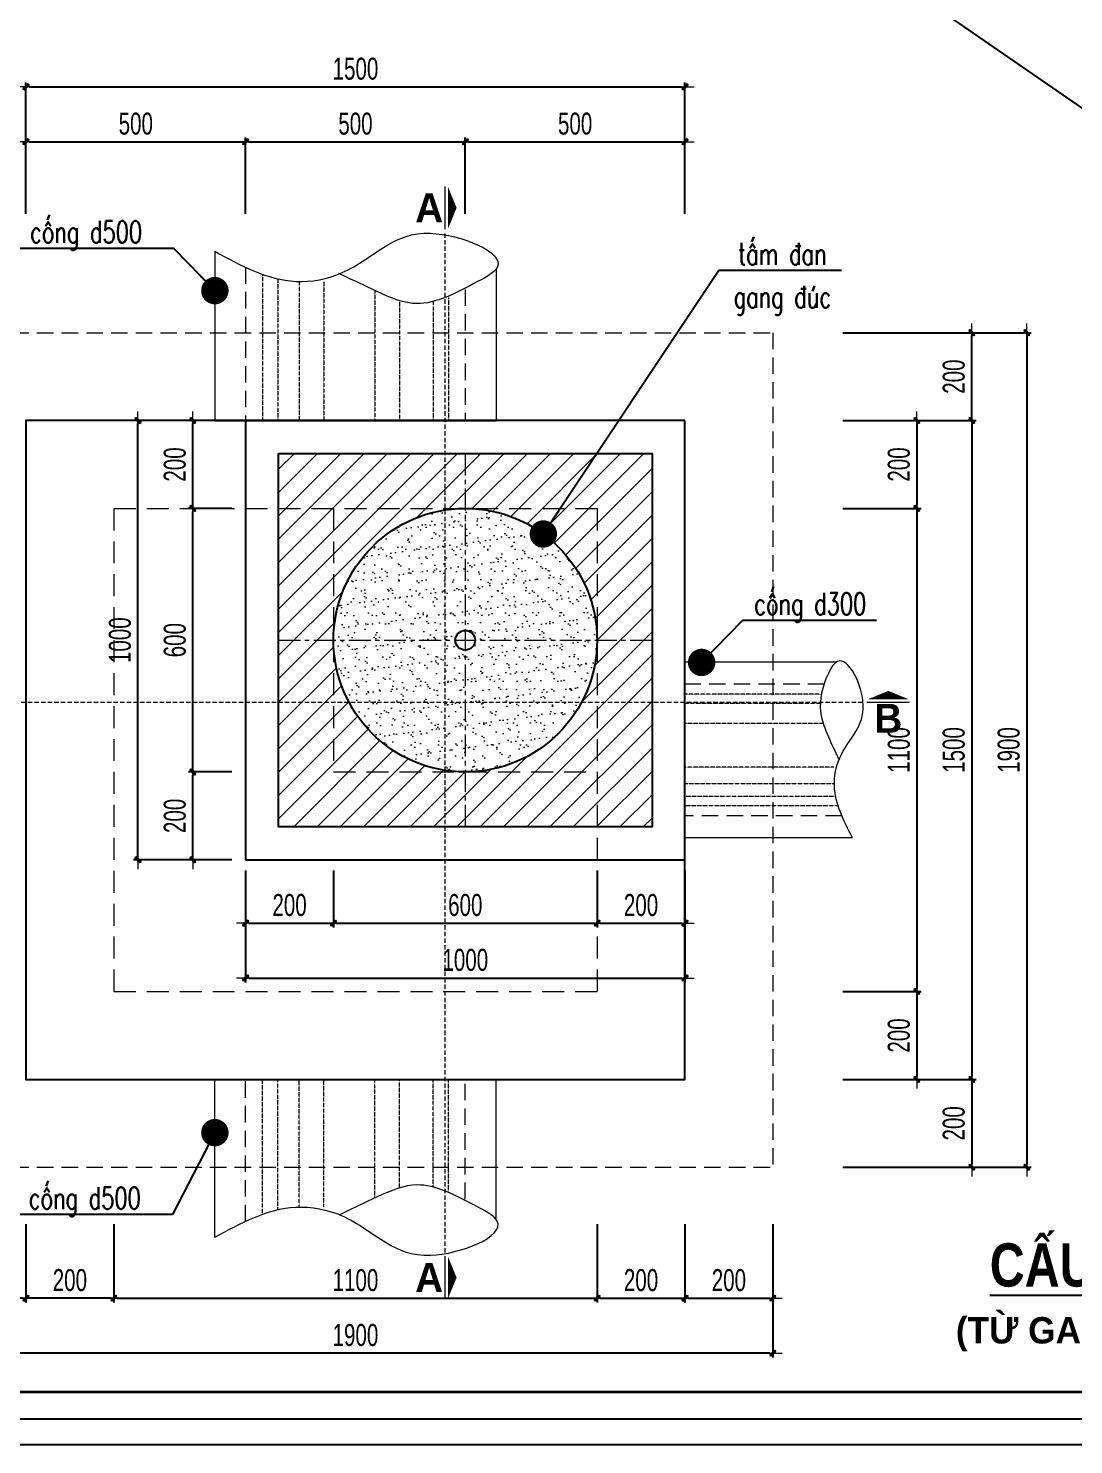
# Model space of a CAD drawing. Header units: inches. Extents: x 144032 to 217447, y 5454 to 57833.
# Drawn here: x 169986 to 172366, y 46803 to 50027 of the extents above; entities that cross this region are included whole.
import ezdxf
from ezdxf.enums import TextEntityAlignment as Align

# ---------------------------------------------------------------- set-up
doc = ezdxf.new("R2010")
doc.units = ezdxf.units.IN
doc.header["$MEASUREMENT"] = 0
for name, pattern in [('ACAD_ISO03W100', [30, 12, -18]), ('CENTERX2', [4, 2.5, -0.5, 0.5, -0.5]), ('HIDDEN', [0.375, 0.25, -0.125])]:
    doc.linetypes.add(name, pattern=pattern)
for name, color, linetype, lineweight in [('2 - Text2', 2, 'Continuous', 20), ('39 - Net manh', 39, 'Continuous', 18), ('LC Dim', 8, 'Continuous', 18), ('LC Hatch', 252, 'Continuous', 9), ('LC Khac', 4, 'Continuous', 9), ('LC MANH DUT', 35, 'HIDDEN', 5), ('LC Net manh', 9, 'Continuous', 5), ('LC Net thay', 7, 'Continuous', 25), ('LC Text1', 3, 'Continuous', 20), ('LC Text2', 7, 'Continuous', 25), ('TextThep', 7, 'Continuous', 0), ('THEP', 1, 'Continuous', 35), ('truc', 1, 'CENTERX2', 15)]:
    doc.layers.add(name, color=color, linetype=linetype, lineweight=lineweight)
doc.layers.add('ENTTNTHIETKE1', color=2, linetype='Continuous')
doc.layers.add('KHUNGTEN', color=5, linetype='Continuous')
doc.layers.add('KCS_Plotter', color=11, linetype='Continuous', plot=False)
doc.styles.add('EG 1', font='')
doc.styles.add('HOATBIF', font='hoatbif.shx', dxfattribs={"width": 0.7})
doc.styles.add('LC 1', font='')
doc.styles.add('LC 3', font='vnsimli.shx', dxfattribs={"width": 0.75})
doc.styles.add('LC3', font='', dxfattribs={"width": 0.8})
doc.styles.get('EG 1').set_extended_font_data('.VnAvantH', bold=True)
doc.styles.get('LC 1').set_extended_font_data('.VnAvantH', bold=True)
doc.styles.get('LC3').set_extended_font_data('.VnArialH', bold=True)
doc.dimstyles.new('1-100(1-25)', dxfattribs={"dimscale": 25, "dimtxt": 2.5, "dimasz": 0.35, "dimexe": 0.5, "dimexo": 0, "dimgap": 0.8, "dimtad": 1, "dimdec": 0, "dimzin": 0, "dimdsep": 46, "dimtxsty": 'HOATBIF', "dimblk1": 'DOT', "dimblk2": 'DOT', "dimsah": 1, "dimcen": -1, "dimdle": 1, "dimclrd": 256, "dimclre": 256, "dimclrt": 4, "dimadec": 3, "dimazin": 2, "dimtfac": 0.3333333333333333, "dimtdec": 0, "dimtix": 1, "dimtmove": 2, "dimatfit": 3, "dimldrblk": 'DOT', "dimfxl": 1, "dimtvp": 0.8333333333333331, "dimtolj": 1, "dimtzin": 0, "dimarcsym": 0})

# ---------------------------------------------------------------- blocks, each defined once
blk = doc.blocks.new('DOT')
at = {"layer": 'LC Dim', "color": 4}
blk.add_line((-1, -1), (1, 1), dxfattribs=at)
at = {"layer": 'LC Dim'}
blk.add_line((-3, 0), (3, 0), dxfattribs=at)
at = {"layer": 'LC Dim', "color": 4}
blk.add_lwpolyline([(0.5, 1), (-1, -0.5), (-0.5, -1), (1, 0.5)], close=True, dxfattribs=at)
blk = doc.blocks.new('*D277')
at = {"layer": 'Defpoints', "color": 0, "transparency": 16777216}
for p in [(170180.9999800403, 47305), (171280.9999800403, 47305), (171280.9999800403, 47136)]:
    blk.add_point(p, dxfattribs=at)
at = {"layer": 'LC Dim', "lineweight": -2, "transparency": 16777216}
for p, q in [((170180.9999800403, 47305), (170180.9999800403, 47126)), ((171280.9999800403, 47305), (171280.9999800403, 47126)), ((170187.9999800403, 47136), (171273.9999800403, 47136))]:
    blk.add_line(p, q, dxfattribs=at)
at = {"layer": 'LC Dim', "lineweight": -2, "transparency": 16777216, "xscale": 7, "yscale": 7, "zscale": 7, "rotation": 180}
blk.add_blockref('DOT', (170180.9999800403, 47136), dxfattribs=at)
at = {"layer": 'LC Dim', "lineweight": -2, "transparency": 16777216, "xscale": 7, "yscale": 7, "zscale": 7}
blk.add_blockref('DOT', (171280.9999800403, 47136), dxfattribs=at)
at = {"layer": 'LC Dim', "color": 4, "transparency": 16777216, "insert": (170730.9999800403, 47177), "char_height": 50, "attachment_point": 5, "style": 'HOATBIF'}
blk.add_mtext('\\A1;1100', dxfattribs=at)
blk = doc.blocks.new('_Dot')
at = {"color": 0, "linetype": 'ByBlock', "lineweight": -2}
blk.add_line((-0.5, 0), (-1, 0), dxfattribs=at)
at = {"color": 0, "linetype": 'ByBlock', "const_width": 0.5}
blk.add_lwpolyline([(-0.25, 0, 1), (0.25, 0, 1)], format="xyb", close=True, dxfattribs=at)
blk = doc.blocks.new('*D278')
at = {"layer": 'Defpoints', "color": 0, "transparency": 16777216}
for p in [(171280.9999800403, 47305), (171480.9999800404, 47305), (171480.9999800404, 47136)]:
    blk.add_point(p, dxfattribs=at)
at = {"layer": 'LC Dim', "lineweight": -2, "transparency": 16777216}
for p, q in [((171280.9999800403, 47305), (171280.9999800403, 47126)), ((171480.9999800404, 47305), (171480.9999800404, 47126)), ((171287.9999800403, 47136), (171473.9999800404, 47136))]:
    blk.add_line(p, q, dxfattribs=at)
at = {"layer": 'LC Dim', "lineweight": -2, "transparency": 16777216, "xscale": 7, "yscale": 7, "zscale": 7, "rotation": 180}
blk.add_blockref('DOT', (171280.9999800403, 47136), dxfattribs=at)
at = {"layer": 'LC Dim', "lineweight": -2, "transparency": 16777216, "xscale": 7, "yscale": 7, "zscale": 7}
blk.add_blockref('DOT', (171480.9999800404, 47136), dxfattribs=at)
at = {"layer": 'LC Dim', "color": 4, "transparency": 16777216, "insert": (171380.9999800403, 47177), "char_height": 50, "attachment_point": 5, "style": 'HOATBIF'}
blk.add_mtext('\\A1;200', dxfattribs=at)
blk = doc.blocks.new('*D279')
at = {"layer": 'Defpoints', "color": 0, "transparency": 16777216}
for p in [(169980.9999800403, 47305), (170180.9999800403, 47305), (169980.9999800403, 47136)]:
    blk.add_point(p, dxfattribs=at)
at = {"layer": 'LC Dim', "lineweight": -2, "transparency": 16777216}
for p, q in [((169980.9999800403, 47305), (169980.9999800403, 47126)), ((170180.9999800403, 47305), (170180.9999800403, 47126)), ((170173.9999800403, 47136), (169987.9999800403, 47136))]:
    blk.add_line(p, q, dxfattribs=at)
at = {"layer": 'LC Dim', "lineweight": -2, "transparency": 16777216, "xscale": 7, "yscale": 7, "zscale": 7, "rotation": 180}
blk.add_blockref('DOT', (169980.9999800403, 47136), dxfattribs=at)
at = {"layer": 'LC Dim', "lineweight": -2, "transparency": 16777216, "xscale": 7, "yscale": 7, "zscale": 7}
blk.add_blockref('DOT', (170180.9999800403, 47136), dxfattribs=at)
at = {"layer": 'LC Dim', "color": 4, "transparency": 16777216, "insert": (170080.9999800403, 47177), "char_height": 50, "attachment_point": 5, "style": 'HOATBIF'}
blk.add_mtext('\\A1;200', dxfattribs=at)
blk = doc.blocks.new('*D280')
at = {"layer": 'Defpoints', "color": 0, "transparency": 16777216}
for p in [(169780.9999800403, 47305), (171680.9999800403, 47305), (169780.9999800403, 47011)]:
    blk.add_point(p, dxfattribs=at)
at = {"layer": 'LC Dim', "lineweight": -2, "transparency": 16777216}
for p, q in [((169780.9999800403, 47305), (169780.9999800403, 47001)), ((171680.9999800403, 47305), (171680.9999800403, 47001)), ((171673.9999800403, 47011), (169787.9999800403, 47011))]:
    blk.add_line(p, q, dxfattribs=at)
at = {"layer": 'LC Dim', "lineweight": -2, "transparency": 16777216, "xscale": 7, "yscale": 7, "zscale": 7, "rotation": 180}
blk.add_blockref('DOT', (169780.9999800403, 47011), dxfattribs=at)
at = {"layer": 'LC Dim', "lineweight": -2, "transparency": 16777216, "xscale": 7, "yscale": 7, "zscale": 7}
blk.add_blockref('DOT', (171680.9999800403, 47011), dxfattribs=at)
at = {"layer": 'LC Dim', "color": 4, "transparency": 16777216, "insert": (170730.9999800403, 47052), "char_height": 50, "attachment_point": 5, "style": 'HOATBIF'}
blk.add_mtext('\\A1;1900', dxfattribs=at)
blk = doc.blocks.new('*D281')
at = {"layer": 'Defpoints', "color": 0, "transparency": 16777216}
for p in [(170480.9999800404, 49769), (169980.9999800403, 49604.5), (170480.9999800404, 49604.5)]:
    blk.add_point(p, dxfattribs=at)
at = {"layer": 'LC Dim', "lineweight": -2, "transparency": 16777216}
for p, q in [((169980.9999800403, 49604.5), (169980.9999800403, 49779)), ((169987.9999800403, 49769), (170473.9999800404, 49769)), ((170480.9999800404, 49604.5), (170480.9999800404, 49779))]:
    blk.add_line(p, q, dxfattribs=at)
at = {"layer": 'LC Dim', "lineweight": -2, "transparency": 16777216, "xscale": 7, "yscale": 7, "zscale": 7, "rotation": 180}
blk.add_blockref('DOT', (169980.9999800403, 49769), dxfattribs=at)
at = {"layer": 'LC Dim', "lineweight": -2, "transparency": 16777216, "xscale": 7, "yscale": 7, "zscale": 7}
blk.add_blockref('DOT', (170480.9999800404, 49769), dxfattribs=at)
at = {"layer": 'LC Dim', "color": 4, "transparency": 16777216, "insert": (170230.9999800403, 49810), "char_height": 50, "attachment_point": 5, "style": 'HOATBIF'}
blk.add_mtext('\\A1;500', dxfattribs=at)
blk = doc.blocks.new('*D282')
at = {"layer": 'Defpoints', "color": 0, "transparency": 16777216}
for p in [(170980.9999600806, 49769), (170480.9999800404, 49604.5), (170980.9999600806, 49604.5)]:
    blk.add_point(p, dxfattribs=at)
at = {"layer": 'LC Dim', "lineweight": -2, "transparency": 16777216}
for p, q in [((170480.9999800404, 49604.5), (170480.9999800404, 49779)), ((170487.9999800404, 49769), (170973.9999600806, 49769)), ((170980.9999600806, 49604.5), (170980.9999600806, 49779))]:
    blk.add_line(p, q, dxfattribs=at)
at = {"layer": 'LC Dim', "lineweight": -2, "transparency": 16777216, "xscale": 7, "yscale": 7, "zscale": 7, "rotation": 180}
blk.add_blockref('DOT', (170480.9999800404, 49769), dxfattribs=at)
at = {"layer": 'LC Dim', "lineweight": -2, "transparency": 16777216, "xscale": 7, "yscale": 7, "zscale": 7}
blk.add_blockref('DOT', (170980.9999600806, 49769), dxfattribs=at)
at = {"layer": 'LC Dim', "color": 4, "transparency": 16777216, "insert": (170730.9999700605, 49810), "char_height": 50, "attachment_point": 5, "style": 'HOATBIF'}
blk.add_mtext('\\A1;500', dxfattribs=at)
blk = doc.blocks.new('*D283')
at = {"layer": 'Defpoints', "color": 0, "transparency": 16777216}
for p in [(171480.9999800404, 49769), (170980.9999600806, 49604.5), (171480.9999800404, 49604.5)]:
    blk.add_point(p, dxfattribs=at)
at = {"layer": 'LC Dim', "lineweight": -2, "transparency": 16777216}
for p, q in [((170980.9999600806, 49604.5), (170980.9999600806, 49779)), ((170987.9999600806, 49769), (171473.9999800404, 49769)), ((171480.9999800404, 49604.5), (171480.9999800404, 49779))]:
    blk.add_line(p, q, dxfattribs=at)
at = {"layer": 'LC Dim', "lineweight": -2, "transparency": 16777216, "xscale": 7, "yscale": 7, "zscale": 7, "rotation": 180}
blk.add_blockref('DOT', (170980.9999600806, 49769), dxfattribs=at)
at = {"layer": 'LC Dim', "lineweight": -2, "transparency": 16777216, "xscale": 7, "yscale": 7, "zscale": 7}
blk.add_blockref('DOT', (171480.9999800404, 49769), dxfattribs=at)
at = {"layer": 'LC Dim', "color": 4, "transparency": 16777216, "insert": (171230.9999700605, 49810), "char_height": 50, "attachment_point": 5, "style": 'HOATBIF'}
blk.add_mtext('\\A1;500', dxfattribs=at)
blk = doc.blocks.new('*D284')
at = {"layer": 'Defpoints', "color": 0, "transparency": 16777216}
for p in [(171480.9999800404, 49894), (169980.9999800403, 49604.5), (171480.9999800404, 49604.5)]:
    blk.add_point(p, dxfattribs=at)
at = {"layer": 'LC Dim', "lineweight": -2, "transparency": 16777216}
for p, q in [((169980.9999800403, 49604.5), (169980.9999800403, 49904)), ((169987.9999800403, 49894), (171473.9999800404, 49894)), ((171480.9999800404, 49604.5), (171480.9999800404, 49904))]:
    blk.add_line(p, q, dxfattribs=at)
at = {"layer": 'LC Dim', "lineweight": -2, "transparency": 16777216, "xscale": 7, "yscale": 7, "zscale": 7, "rotation": 180}
blk.add_blockref('DOT', (169980.9999800403, 49894), dxfattribs=at)
at = {"layer": 'LC Dim', "lineweight": -2, "transparency": 16777216, "xscale": 7, "yscale": 7, "zscale": 7}
blk.add_blockref('DOT', (171480.9999800404, 49894), dxfattribs=at)
at = {"layer": 'LC Dim', "color": 4, "transparency": 16777216, "insert": (170730.9999800403, 49935), "char_height": 50, "attachment_point": 5, "style": 'HOATBIF'}
blk.add_mtext('\\A1;1500', dxfattribs=at)
blk = doc.blocks.new('*D291')
at = {"layer": 'Defpoints', "color": 0, "transparency": 16777216}
for p in [(170361.0000000003, 48334.21810836352), (170450.0000000001, 48334.21810836352), (170450.0000000001, 48134.21810836351)]:
    blk.add_point(p, dxfattribs=at)
at = {"layer": 'LC Dim', "lineweight": -2, "transparency": 16777216}
for p, q in [((170450.0000000001, 48334.21810836352), (170351.0000000003, 48334.21810836352)), ((170361.0000000003, 48141.21810836351), (170361.0000000003, 48327.21810836352)), ((170450.0000000001, 48134.21810836351), (170351.0000000003, 48134.21810836351))]:
    blk.add_line(p, q, dxfattribs=at)
at = {"layer": 'LC Dim', "lineweight": -2, "transparency": 16777216, "xscale": 7, "yscale": 7, "zscale": 7}
for p, rotation in [((170361.0000000003, 48334.21810836352), 90), ((170361.0000000003, 48134.21810836351), 270)]:
    blk.add_blockref('DOT', p, dxfattribs=dict(at, rotation=rotation))
at = {"layer": 'LC Dim', "color": 4, "transparency": 16777216, "insert": (170320.0000000003, 48234.21810836346), "char_height": 50, "attachment_point": 5, "rotation": 90, "style": 'HOATBIF'}
blk.add_mtext('\\A1;200', dxfattribs=at)
blk = doc.blocks.new('*D292')
at = {"layer": 'Defpoints', "color": 0, "transparency": 16777216}
for p in [(170361.0000000003, 48934.21810836351), (170450.0000000001, 48934.21810836351), (170450.0000000001, 48334.21810836352)]:
    blk.add_point(p, dxfattribs=at)
at = {"layer": 'LC Dim', "lineweight": -2, "transparency": 16777216}
for p, q in [((170450.0000000001, 48934.21810836351), (170351.0000000003, 48934.21810836351)), ((170361.0000000003, 48341.21810836352), (170361.0000000003, 48927.21810836351)), ((170450.0000000001, 48334.21810836352), (170351.0000000003, 48334.21810836352))]:
    blk.add_line(p, q, dxfattribs=at)
at = {"layer": 'LC Dim', "lineweight": -2, "transparency": 16777216, "xscale": 7, "yscale": 7, "zscale": 7}
for p, rotation in [((170361.0000000003, 48934.21810836351), 90), ((170361.0000000003, 48334.21810836352), 270)]:
    blk.add_blockref('DOT', p, dxfattribs=dict(at, rotation=rotation))
at = {"layer": 'LC Dim', "color": 4, "transparency": 16777216, "insert": (170320.0000000003, 48634.21810836346), "char_height": 50, "attachment_point": 5, "rotation": 90, "style": 'HOATBIF'}
blk.add_mtext('\\A1;600', dxfattribs=at)
blk = doc.blocks.new('*D293')
at = {"layer": 'Defpoints', "color": 0, "transparency": 16777216}
for p in [(170361.0000000004, 49134.21810836351), (170450.0000000001, 49134.21810836351), (170450.0000000001, 48934.21810836351)]:
    blk.add_point(p, dxfattribs=at)
at = {"layer": 'LC Dim', "lineweight": -2, "transparency": 16777216}
for p, q in [((170450.0000000001, 49134.21810836351), (170351.0000000004, 49134.21810836351)), ((170361.0000000004, 48941.21810836351), (170361.0000000004, 49127.21810836351)), ((170450.0000000001, 48934.21810836351), (170351.0000000004, 48934.21810836351))]:
    blk.add_line(p, q, dxfattribs=at)
at = {"layer": 'LC Dim', "lineweight": -2, "transparency": 16777216, "xscale": 7, "yscale": 7, "zscale": 7}
for p, rotation in [((170361.0000000004, 49134.21810836351), 90), ((170361.0000000004, 48934.21810836351), 270)]:
    blk.add_blockref('DOT', p, dxfattribs=dict(at, rotation=rotation))
at = {"layer": 'LC Dim', "color": 4, "transparency": 16777216, "insert": (170320.0000000004, 49034.21810836346), "char_height": 50, "attachment_point": 5, "rotation": 90, "style": 'HOATBIF'}
blk.add_mtext('\\A1;200', dxfattribs=at)
blk = doc.blocks.new('*D294')
at = {"layer": 'Defpoints', "color": 0, "transparency": 16777216}
for p in [(170236.0000000004, 49134.21810836351), (170450.0000000001, 49134.21810836351), (170450.0000000001, 48134.21810836351)]:
    blk.add_point(p, dxfattribs=at)
at = {"layer": 'LC Dim', "lineweight": -2, "transparency": 16777216}
for p, q in [((170450.0000000001, 49134.21810836351), (170226.0000000004, 49134.21810836351)), ((170236.0000000004, 48141.21810836351), (170236.0000000004, 49127.21810836351)), ((170450.0000000001, 48134.21810836351), (170226.0000000004, 48134.21810836351))]:
    blk.add_line(p, q, dxfattribs=at)
at = {"layer": 'LC Dim', "lineweight": -2, "transparency": 16777216, "xscale": 7, "yscale": 7, "zscale": 7}
for p, rotation in [((170236.0000000004, 49134.21810836351), 90), ((170236.0000000004, 48134.21810836351), 270)]:
    blk.add_blockref('DOT', p, dxfattribs=dict(at, rotation=rotation))
at = {"layer": 'LC Dim', "color": 4, "transparency": 16777216, "insert": (170195.0000000004, 48634.21810836346), "char_height": 50, "attachment_point": 5, "rotation": 90, "style": 'HOATBIF'}
blk.add_mtext('\\A1;1000', dxfattribs=at)
blk = doc.blocks.new('*D295')
at = {"layer": 'Defpoints', "color": 0, "transparency": 16777216}
for p in [(170480.9999800404, 48110), (170680.9999800404, 48110), (170680.9999800404, 47990)]:
    blk.add_point(p, dxfattribs=at)
at = {"layer": 'LC Dim', "lineweight": -2, "transparency": 16777216}
for p, q in [((170480.9999800404, 48110), (170480.9999800404, 47980)), ((170680.9999800404, 48110), (170680.9999800404, 47980)), ((170487.9999800404, 47990), (170673.9999800404, 47990))]:
    blk.add_line(p, q, dxfattribs=at)
at = {"layer": 'LC Dim', "lineweight": -2, "transparency": 16777216, "xscale": 7, "yscale": 7, "zscale": 7, "rotation": 180}
blk.add_blockref('DOT', (170480.9999800404, 47990), dxfattribs=at)
at = {"layer": 'LC Dim', "lineweight": -2, "transparency": 16777216, "xscale": 7, "yscale": 7, "zscale": 7}
blk.add_blockref('DOT', (170680.9999800404, 47990), dxfattribs=at)
at = {"layer": 'LC Dim', "color": 4, "transparency": 16777216, "insert": (170580.9999800404, 48031), "char_height": 50, "attachment_point": 5, "style": 'HOATBIF'}
blk.add_mtext('\\A1;200', dxfattribs=at)
blk = doc.blocks.new('*D296')
at = {"layer": 'Defpoints', "color": 0, "transparency": 16777216}
for p in [(170680.9999800404, 48110), (171280.9999800403, 48110), (171280.9999800403, 47990)]:
    blk.add_point(p, dxfattribs=at)
at = {"layer": 'LC Dim', "lineweight": -2, "transparency": 16777216}
for p, q in [((170680.9999800404, 48110), (170680.9999800404, 47980)), ((171280.9999800403, 48110), (171280.9999800403, 47980)), ((170687.9999800404, 47990), (171273.9999800403, 47990))]:
    blk.add_line(p, q, dxfattribs=at)
at = {"layer": 'LC Dim', "lineweight": -2, "transparency": 16777216, "xscale": 7, "yscale": 7, "zscale": 7, "rotation": 180}
blk.add_blockref('DOT', (170680.9999800404, 47990), dxfattribs=at)
at = {"layer": 'LC Dim', "lineweight": -2, "transparency": 16777216, "xscale": 7, "yscale": 7, "zscale": 7}
blk.add_blockref('DOT', (171280.9999800403, 47990), dxfattribs=at)
at = {"layer": 'LC Dim', "color": 4, "transparency": 16777216, "insert": (170980.9999800403, 48031), "char_height": 50, "attachment_point": 5, "style": 'HOATBIF'}
blk.add_mtext('\\A1;600', dxfattribs=at)
blk = doc.blocks.new('*D297')
at = {"layer": 'Defpoints', "color": 0, "transparency": 16777216}
for p in [(171280.9999800403, 48110), (171480.9999800404, 48110), (171480.9999800404, 47990)]:
    blk.add_point(p, dxfattribs=at)
at = {"layer": 'LC Dim', "lineweight": -2, "transparency": 16777216}
for p, q in [((171280.9999800403, 48110), (171280.9999800403, 47980)), ((171480.9999800404, 48110), (171480.9999800404, 47980)), ((171287.9999800403, 47990), (171473.9999800404, 47990))]:
    blk.add_line(p, q, dxfattribs=at)
at = {"layer": 'LC Dim', "lineweight": -2, "transparency": 16777216, "xscale": 7, "yscale": 7, "zscale": 7, "rotation": 180}
blk.add_blockref('DOT', (171280.9999800403, 47990), dxfattribs=at)
at = {"layer": 'LC Dim', "lineweight": -2, "transparency": 16777216, "xscale": 7, "yscale": 7, "zscale": 7}
blk.add_blockref('DOT', (171480.9999800404, 47990), dxfattribs=at)
at = {"layer": 'LC Dim', "color": 4, "transparency": 16777216, "insert": (171380.9999800403, 48031), "char_height": 50, "attachment_point": 5, "style": 'HOATBIF'}
blk.add_mtext('\\A1;200', dxfattribs=at)
blk = doc.blocks.new('*D298')
at = {"layer": 'Defpoints', "color": 0, "transparency": 16777216}
for p in [(170480.9999800404, 48110), (171480.9999800404, 48110), (171480.9999800404, 47865)]:
    blk.add_point(p, dxfattribs=at)
at = {"layer": 'LC Dim', "lineweight": -2, "transparency": 16777216}
for p, q in [((170480.9999800404, 48110), (170480.9999800404, 47855)), ((171480.9999800404, 48110), (171480.9999800404, 47855)), ((170487.9999800404, 47865), (171473.9999800404, 47865))]:
    blk.add_line(p, q, dxfattribs=at)
at = {"layer": 'LC Dim', "lineweight": -2, "transparency": 16777216, "xscale": 7, "yscale": 7, "zscale": 7, "rotation": 180}
blk.add_blockref('DOT', (170480.9999800404, 47865), dxfattribs=at)
at = {"layer": 'LC Dim', "lineweight": -2, "transparency": 16777216, "xscale": 7, "yscale": 7, "zscale": 7}
blk.add_blockref('DOT', (171480.9999800404, 47865), dxfattribs=at)
at = {"layer": 'LC Dim', "color": 4, "transparency": 16777216, "insert": (170980.9999800404, 47906), "char_height": 50, "attachment_point": 5, "style": 'HOATBIF'}
blk.add_mtext('\\A1;1000', dxfattribs=at)
blk = doc.blocks.new('*D299')
at = {"layer": 'Defpoints', "color": 0, "transparency": 16777216}
for p in [(171840.5000000001, 49134.21810836351), (171840.5000000001, 48934.21810836351), (172009.0000000003, 48934.21810836351)]:
    blk.add_point(p, dxfattribs=at)
at = {"layer": 'LC Dim', "lineweight": -2, "transparency": 16777216}
for p, q in [((171840.5000000001, 49134.21810836351), (172019.0000000003, 49134.21810836351)), ((172009.0000000003, 49127.21810836351), (172009.0000000003, 48941.21810836351)), ((171840.5000000001, 48934.21810836351), (172019.0000000003, 48934.21810836351))]:
    blk.add_line(p, q, dxfattribs=at)
at = {"layer": 'LC Dim', "lineweight": -2, "transparency": 16777216, "xscale": 7, "yscale": 7, "zscale": 7}
for p, rotation in [((172009.0000000003, 49134.21810836351), 90), ((172009.0000000003, 48934.21810836351), 270)]:
    blk.add_blockref('DOT', p, dxfattribs=dict(at, rotation=rotation))
at = {"layer": 'LC Dim', "color": 4, "transparency": 16777216, "insert": (171968.0000000003, 49034.21810836346), "char_height": 50, "attachment_point": 5, "rotation": 90, "style": 'HOATBIF'}
blk.add_mtext('\\A1;200', dxfattribs=at)
blk = doc.blocks.new('*D300')
at = {"layer": 'Defpoints', "color": 0, "transparency": 16777216}
for p in [(171840.5000000001, 48934.21810836351), (171840.5000000001, 47834.21810836351), (172009.0000000003, 47834.21810836351)]:
    blk.add_point(p, dxfattribs=at)
at = {"layer": 'LC Dim', "lineweight": -2, "transparency": 16777216}
for p, q in [((171840.5000000001, 48934.21810836351), (172019.0000000003, 48934.21810836351)), ((172009.0000000003, 48927.21810836351), (172009.0000000003, 47841.21810836351)), ((171840.5000000001, 47834.21810836351), (172019.0000000003, 47834.21810836351))]:
    blk.add_line(p, q, dxfattribs=at)
at = {"layer": 'LC Dim', "lineweight": -2, "transparency": 16777216, "xscale": 7, "yscale": 7, "zscale": 7}
for p, rotation in [((172009.0000000003, 48934.21810836351), 90), ((172009.0000000003, 47834.21810836351), 270)]:
    blk.add_blockref('DOT', p, dxfattribs=dict(at, rotation=rotation))
at = {"layer": 'LC Dim', "color": 4, "transparency": 16777216, "insert": (171968.0000000003, 48384.21810836346), "char_height": 50, "attachment_point": 5, "rotation": 90, "style": 'HOATBIF'}
blk.add_mtext('\\A1;1100', dxfattribs=at)
blk = doc.blocks.new('*D301')
at = {"layer": 'Defpoints', "color": 0, "transparency": 16777216}
for p in [(171840.5000000001, 47834.21810836351), (171840.5000000001, 47634.21810836351), (172009.0000000004, 47634.21810836351)]:
    blk.add_point(p, dxfattribs=at)
at = {"layer": 'LC Dim', "lineweight": -2, "transparency": 16777216}
for p, q in [((171840.5000000001, 47834.21810836351), (172019.0000000004, 47834.21810836351)), ((172009.0000000004, 47827.21810836351), (172009.0000000004, 47641.21810836351)), ((171840.5000000001, 47634.21810836351), (172019.0000000004, 47634.21810836351))]:
    blk.add_line(p, q, dxfattribs=at)
at = {"layer": 'LC Dim', "lineweight": -2, "transparency": 16777216, "xscale": 7, "yscale": 7, "zscale": 7}
for p, rotation in [((172009.0000000004, 47834.21810836351), 90), ((172009.0000000004, 47634.21810836351), 270)]:
    blk.add_blockref('DOT', p, dxfattribs=dict(at, rotation=rotation))
at = {"layer": 'LC Dim', "color": 4, "transparency": 16777216, "insert": (171968.0000000004, 47734.21810836346), "char_height": 50, "attachment_point": 5, "rotation": 90, "style": 'HOATBIF'}
blk.add_mtext('\\A1;200', dxfattribs=at)
blk = doc.blocks.new('*D302')
at = {"layer": 'Defpoints', "color": 0, "transparency": 16777216}
for p in [(171840.5000000001, 49134.21810836354), (171840.5000000001, 47634.21810836351), (172134.0000000005, 47634.21810836351)]:
    blk.add_point(p, dxfattribs=at)
at = {"layer": 'LC Dim', "lineweight": -2, "transparency": 16777216}
for p, q in [((171840.5000000001, 49134.21810836354), (172144.0000000005, 49134.21810836354)), ((172134.0000000005, 49127.21810836354), (172134.0000000005, 47641.21810836351)), ((171840.5000000001, 47634.21810836351), (172144.0000000005, 47634.21810836351))]:
    blk.add_line(p, q, dxfattribs=at)
at = {"layer": 'LC Dim', "lineweight": -2, "transparency": 16777216, "xscale": 7, "yscale": 7, "zscale": 7}
for p, rotation in [((172134.0000000005, 49134.21810836354), 90), ((172134.0000000005, 47634.21810836351), 270)]:
    blk.add_blockref('DOT', p, dxfattribs=dict(at, rotation=rotation))
at = {"layer": 'LC Dim', "color": 4, "transparency": 16777216, "insert": (172093.0000000004, 48384.21810836347), "char_height": 50, "attachment_point": 5, "rotation": 90, "style": 'HOATBIF'}
blk.add_mtext('\\A1;1500', dxfattribs=at)
blk = doc.blocks.new('*D303')
at = {"layer": 'Defpoints', "color": 0, "transparency": 16777216}
for p in [(171840.5000000001, 49334.21810836352), (172134.0000000005, 49334.21810836352), (171840.5000000001, 49134.21810836354)]:
    blk.add_point(p, dxfattribs=at)
at = {"layer": 'LC Dim', "lineweight": -2, "transparency": 16777216}
for p, q in [((171840.5000000001, 49334.21810836352), (172144.0000000005, 49334.21810836352)), ((172134.0000000005, 49141.21810836354), (172134.0000000005, 49327.21810836352)), ((171840.5000000001, 49134.21810836354), (172144.0000000005, 49134.21810836354))]:
    blk.add_line(p, q, dxfattribs=at)
at = {"layer": 'LC Dim', "lineweight": -2, "transparency": 16777216, "xscale": 7, "yscale": 7, "zscale": 7}
for p, rotation in [((172134.0000000005, 49334.21810836352), 90), ((172134.0000000005, 49134.21810836354), 270)]:
    blk.add_blockref('DOT', p, dxfattribs=dict(at, rotation=rotation))
at = {"layer": 'LC Dim', "color": 4, "transparency": 16777216, "insert": (172093.0000000004, 49234.21810836347), "char_height": 50, "attachment_point": 5, "rotation": 90, "style": 'HOATBIF'}
blk.add_mtext('\\A1;200', dxfattribs=at)
blk = doc.blocks.new('*D304')
at = {"layer": 'Defpoints', "color": 0, "transparency": 16777216}
for p in [(171840.5000000001, 47634.21810836351), (171840.5000000001, 47434.21810836351), (172134.0000000005, 47434.21810836351)]:
    blk.add_point(p, dxfattribs=at)
at = {"layer": 'LC Dim', "lineweight": -2, "transparency": 16777216}
for p, q in [((171840.5000000001, 47634.21810836351), (172144.0000000005, 47634.21810836351)), ((172134.0000000005, 47627.21810836351), (172134.0000000005, 47441.21810836351)), ((171840.5000000001, 47434.21810836351), (172144.0000000005, 47434.21810836351))]:
    blk.add_line(p, q, dxfattribs=at)
at = {"layer": 'LC Dim', "lineweight": -2, "transparency": 16777216, "xscale": 7, "yscale": 7, "zscale": 7}
for p, rotation in [((172134.0000000005, 47634.21810836351), 90), ((172134.0000000005, 47434.21810836351), 270)]:
    blk.add_blockref('DOT', p, dxfattribs=dict(at, rotation=rotation))
at = {"layer": 'LC Dim', "color": 4, "transparency": 16777216, "insert": (172093.0000000004, 47534.21810836346), "char_height": 50, "attachment_point": 5, "rotation": 90, "style": 'HOATBIF'}
blk.add_mtext('\\A1;200', dxfattribs=at)
blk = doc.blocks.new('*D305')
at = {"layer": 'Defpoints', "color": 0, "transparency": 16777216}
for p in [(171840.5000000001, 49334.21810836355), (171840.5000000001, 47434.21810836351), (172259.0000000005, 47434.21810836351)]:
    blk.add_point(p, dxfattribs=at)
at = {"layer": 'LC Dim', "lineweight": -2, "transparency": 16777216}
for p, q in [((171840.5000000001, 49334.21810836355), (172269.0000000005, 49334.21810836355)), ((172259.0000000005, 49327.21810836355), (172259.0000000005, 47441.21810836351)), ((171840.5000000001, 47434.21810836351), (172269.0000000005, 47434.21810836351))]:
    blk.add_line(p, q, dxfattribs=at)
at = {"layer": 'LC Dim', "lineweight": -2, "transparency": 16777216, "xscale": 7, "yscale": 7, "zscale": 7}
for p, rotation in [((172259.0000000005, 49334.21810836355), 90), ((172259.0000000005, 47434.21810836351), 270)]:
    blk.add_blockref('DOT', p, dxfattribs=dict(at, rotation=rotation))
at = {"layer": 'LC Dim', "color": 4, "transparency": 16777216, "insert": (172218.0000000004, 48384.21810836347), "char_height": 50, "attachment_point": 5, "rotation": 90, "style": 'HOATBIF'}
blk.add_mtext('\\A1;1900', dxfattribs=at)
blk = doc.blocks.new('*U306')
at = {"layer": 'LC Khac', "color": 1, "ltscale": 2}
for p, q in [((-8.003553375601768e-10, 485.4649627282051), (0, 0)), ((-8.003553375601768e-10, -11691.65334512272), (0, -12177.11830785093))]:
    blk.add_line(p, q, dxfattribs=at)
for points in [[(134.0098340642726, 242.7324813697051, 0, 471.4285714293351, 0), (36.58486540849844, 242.7324813697051, 275.0000000004455, 275.0000000004455, 0)], [(134.0098340642726, -11934.38582648122, 0, 471.4285714293351, 0), (36.58486540849844, -11934.38582648122, 275.0000000004455, 275.0000000004455, 0)]]:
    blk.add_lwpolyline(points, format="xyseb", dxfattribs=at)
at = {"layer": 'LC MANH DUT', "ltscale": 200}
blk.add_line((8.03255570153744e-11, -48.72241329890437), (8.03255570153744e-11, -11647.7799226497), dxfattribs=at)
at = {"ltscale": 2, "style": 'LC 1'}
for p in [(-178.5478302832853, 242.7324813641026), (-178.5478302832853, -11934.38582648682)]:
    blk.add_attdef('LC', text='', height=330, dxfattribs=at).set_placement(p, align=Align.MIDDLE_CENTER)
blk = doc.blocks.new('*U307')
at = {"layer": 'LC Khac', "color": 1, "ltscale": 2}
for p, q in [((-8.003553375601768e-10, 485.4649627282051), (0, 0)), ((-8.003553375601768e-10, -12125.56528641575), (0, -12611.03024914396))]:
    blk.add_line(p, q, dxfattribs=at)
for points in [[(134.0098340642726, 242.7324813697051, 0, 471.4285714293351, 0), (36.58486540849844, 242.7324813697051, 275.0000000004455, 275.0000000004455, 0)], [(134.0098340642726, -12368.29776777425, 0, 471.4285714293351, 0), (36.58486540849844, -12368.29776777425, 275.0000000004455, 275.0000000004455, 0)]]:
    blk.add_lwpolyline(points, format="xyseb", dxfattribs=at)
at = {"layer": 'LC MANH DUT', "ltscale": 200}
blk.add_line((8.03255570153744e-11, -48.72241329890437), (8.03255570153744e-11, -12081.69186394273), dxfattribs=at)
at = {"ltscale": 2, "style": 'LC 1'}
for p in [(-178.5478302832853, 242.7324813641026), (-178.5478302832853, -12368.29776777986)]:
    blk.add_attdef('LC', text='', height=330, dxfattribs=at).set_placement(p, align=Align.MIDDLE_CENTER)
blk = doc.blocks.new('*D368')
at = {"layer": 'Defpoints', "color": 0, "transparency": 16777216}
for p in [(169780.9999800403, 47305), (169980.9999800403, 47305), (169780.9999800403, 47136)]:
    blk.add_point(p, dxfattribs=at)
at = {"layer": 'LC Dim', "lineweight": -2, "transparency": 16777216}
for p, q in [((169780.9999800403, 47305), (169780.9999800403, 47126)), ((169980.9999800403, 47305), (169980.9999800403, 47126)), ((169973.9999800403, 47136), (169787.9999800403, 47136))]:
    blk.add_line(p, q, dxfattribs=at)
at = {"layer": 'LC Dim', "lineweight": -2, "transparency": 16777216, "xscale": 7, "yscale": 7, "zscale": 7, "rotation": 180}
blk.add_blockref('DOT', (169780.9999800403, 47136), dxfattribs=at)
at = {"layer": 'LC Dim', "lineweight": -2, "transparency": 16777216, "xscale": 7, "yscale": 7, "zscale": 7}
blk.add_blockref('DOT', (169980.9999800403, 47136), dxfattribs=at)
at = {"layer": 'LC Dim', "color": 4, "transparency": 16777216, "insert": (169880.9999800403, 47177), "char_height": 50, "attachment_point": 5, "style": 'HOATBIF'}
blk.add_mtext('\\A1;200', dxfattribs=at)
blk = doc.blocks.new('*D369')
at = {"layer": 'Defpoints', "color": 0, "transparency": 16777216}
for p in [(171480.9999800404, 47305), (171680.9999800403, 47305), (171680.9999800403, 47136)]:
    blk.add_point(p, dxfattribs=at)
at = {"layer": 'LC Dim', "lineweight": -2, "transparency": 16777216}
for p, q in [((171480.9999800404, 47305), (171480.9999800404, 47126)), ((171680.9999800403, 47305), (171680.9999800403, 47126)), ((171487.9999800404, 47136), (171673.9999800403, 47136))]:
    blk.add_line(p, q, dxfattribs=at)
at = {"layer": 'LC Dim', "lineweight": -2, "transparency": 16777216, "xscale": 7, "yscale": 7, "zscale": 7, "rotation": 180}
blk.add_blockref('DOT', (171480.9999800404, 47136), dxfattribs=at)
at = {"layer": 'LC Dim', "lineweight": -2, "transparency": 16777216, "xscale": 7, "yscale": 7, "zscale": 7}
blk.add_blockref('DOT', (171680.9999800403, 47136), dxfattribs=at)
at = {"layer": 'LC Dim', "color": 4, "transparency": 16777216, "insert": (171580.9999800403, 47177), "char_height": 50, "attachment_point": 5, "style": 'HOATBIF'}
blk.add_mtext('\\A1;200', dxfattribs=at)
blk = doc.blocks.new('TIEUDE1')
at = {"layer": '2 - Text2', "color": 7, "style": 'EG 1'}
blk.add_attdef('TIªU§Ò', text='', height=5, dxfattribs=at).set_placement((0, 0), align=Align.BOTTOM_CENTER)
blk.add_attdef('TL', text='', height=3, dxfattribs=at).set_placement((0, -2), align=Align.TOP_CENTER)
blk = doc.blocks.new('khung vpn')
at = {"layer": 'Defpoints'}
blk.add_line((52498.75819758818, -4235.275694307393), (52556.45964432618, -4235.275694307393), dxfattribs=at)
at = {"layer": 'KHUNGTEN'}
blk.add_lwpolyline([(52556.24304850244, -4234.884980830777), (52502.04792260095, -4234.884980830777), (52502.04792260095, -4195.662115130224), (52556.24304850244, -4195.662115130224)], close=True, dxfattribs=at)
at = {"layer": 'THEP'}
blk.add_lwpolyline([(52555.83215303945, -4234.474085367845), (52502.45881806394, -4234.474085367845), (52502.45881806394, -4196.073010593269), (52555.83215303945, -4196.073010593269)], close=True, dxfattribs=at)

msp = doc.modelspace()

# ---------------------------------------------------------------- hatches: boundary and pattern name
at = {"layer": 'LC Hatch'}
h = msp.add_hatch(dxfattribs=at)
h.set_pattern_fill('ANSI31', color=256, scale=300)
h.set_pattern_definition([(45, (271779.1551288788, 84909.77686545083), (-26.51650429449553, 26.51650429449553), [])])
h.paths.add_polyline_path([(171280.9999800404, 48634.21810836349, 1), (170680.9999800404, 48634.21810836349, 1)], flags=0)
h.paths.add_polyline_path([(170958.5926010028, 48634.21810836349, -1), (171003.4073590779, 48634.21810836349, -1)], flags=0)
h.paths.add_polyline_path([(171405.9999800404, 49059.21810836349), (170555.9999800404, 49059.21810836349), (170555.9999800404, 48209.21810836349), (171405.9999800404, 48209.21810836349)])
h.paths.add_polyline_path([(170680.9999800404, 48634.21810836349, -1), (171280.9999800404, 48634.21810836349, -1)], flags=16)
h = msp.add_hatch(dxfattribs=at)
h.set_pattern_fill('AR-SAND', color=256, scale=20)
h.set_pattern_definition([(37.50000000000001, (271779.1551288788, 84909.77686545083), (-1.259867162192163, 38.53647538026317), [0, -30.4, 0, -34, 0, -32.5]), (7.499999999999999, (271779.1551288788, 84909.77686545083), (35.39553410535454, 56.4429213045948), [0, -16.4, 0, -27.4, 0, -10.5]), (327.5, (271754.5551288789, 84909.77686545083), (62.2828372350299, 0.11318107073929), [0, -10, 0, -36, 0, -47]), (317.5, (271754.5551288789, 84909.77686545083), (60.12253209144586, 17.55351129868498), [0, -5, 0, -23.6, 0, -27])])
h.paths.add_polyline_path([(171280.9999800404, 48634.21810836349, 1), (170680.9999800404, 48634.21810836349, 1)])
h.paths.add_polyline_path([(170958.5926010028, 48634.21810836349, -1), (171003.4073590779, 48634.21810836349, -1)], flags=16)

# ---------------------------------------------------------------- linework, layer by layer
at = {"layer": '39 - Net manh', "linetype": 'ACAD_ISO03W100', "ltscale": 0.01}
for p, q in [((170519.4999800403, 49467.21620555085), (170519.4999800403, 49134.21810836349)), ((170553.9999800403, 49456.97199339206), (170553.9999800403, 49134.21810836349)), ((170602.9999800403, 49449.85034730592), (170602.9999800403, 49134.21810836349)), ((170658.9999800404, 49450.28755420088), (170658.9999800403, 49134.21810836349)), ((170774.9999800403, 49430.28710302489), (170774.9999800403, 49134.21810836349)), ((170830.9999800403, 49407.29319766329), (170830.9999800403, 49134.21810836349)), ((170907.9999800403, 49405.07698116476), (170907.9999800403, 49134.21810836349)), ((170942.4999800403, 49414.38380761212), (170942.4999800403, 49134.21810836349)), ((171792.7303029245, 48511.1181083635), (171480.9999800403, 48511.1181083635)), ((171789.9109784107, 48490.41810836352), (171480.9999800403, 48490.41810836352)), ((171794.9450336202, 48444.21810836351), (171480.9999800403, 48444.21810836351)), ((171820.7416475427, 48345.21810836351), (171480.9999800403, 48345.21810836348)), ((171820.4793234058, 48307.41810836352), (171480.9999800403, 48307.41810836349)), ((171824.7523110574, 48278.0181083635), (171480.9999800403, 48278.0181083635)), ((171830.8988383527, 48257.31810836348), (171480.9999800403, 48257.31810836348)), ((170519.4999800403, 47327.22001117613), (170519.4999800403, 47634.21810836349)), ((170553.9999800403, 47337.46422333493), (170553.9999800403, 47634.21810836349)), ((170602.9999800403, 47344.58586942106), (170602.9999800403, 47634.21810836349)), ((170658.9999800404, 47344.1486625261), (170658.9999800403, 47634.21810836349)), ((170774.9999800403, 47364.14911370209), (170774.9999800403, 47634.21810836349)), ((170830.9999800403, 47387.1430190637), (170830.9999800403, 47634.21810836349)), ((170907.9999800403, 47389.35923556222), (170907.9999800403, 47634.21810836349)), ((170942.4999800403, 47380.05240911487), (170942.4999800403, 47634.21810836349))]:
    msp.add_line(p, q, dxfattribs=at)
at = {"layer": 'Defpoints'}
for points in [[(170411, 49134.21810836349), (171050.9999600806, 49134.21810836349)], [(171480.9999800403, 48184.2181203393), (171480.9999800403, 48584.21809638769)], [(170411, 47634.21810836349), (171050.9999600806, 47634.21810836349)]]:
    msp.add_lwpolyline(points, dxfattribs=at)
at = {"layer": 'KCS_Plotter'}
msp.add_line((168187.396202826, 52742.9143747101), (176792.758876816, 46802.6278001278), dxfattribs=at)
at = {"layer": 'LC MANH DUT', "ltscale": 150}
for p, q in [((170481, 49483.19507755399), (170481, 49134.21810836349)), ((170980.9999600806, 49432.74016978923), (170980.9999600806, 49134.21810836349)), ((169780.9999800403, 49334.21810836349), (171680.9999800403, 49334.21810836349)), ((171680.9999800403, 49334.21810836349), (171680.9999800403, 47434.21810836349)), ((171798.3996749462, 48534.21809638769), (171480.9999800403, 48534.21809638769)), ((171838.2133326001, 48234.2181203393), (171480.9999800403, 48234.2181203393)), ((170481, 47311.241139173), (170481, 47634.21810836349)), ((170980.9999600806, 47361.69604693775), (170980.9999600806, 47634.21810836349)), ((169780.9999800403, 47434.21810836349), (171680.9999800403, 47434.21810836349))]:
    msp.add_line(p, q, dxfattribs=at)
at = {"layer": 'LC MANH DUT', "ltscale": 200}
for p, q in [((170180.9999800403, 48934.21810836349), (170180.9999800403, 47834.21810836349)), ((170180.9999800403, 48934.21810836349), (171280.9999800403, 48934.21810836349)), ((170680.9999800404, 48934.21810836349), (170680.9999800404, 48334.21810836349)), ((171280.9999800403, 48934.21810836349), (171280.9999800403, 47834.21810836349)), ((170680.9999800404, 48334.21810836349), (171280.9999800403, 48334.21810836352)), ((170180.9999800403, 47834.21810836349), (171280.9999800403, 47834.21810836349))]:
    msp.add_line(p, q, dxfattribs=at)
at = {"layer": 'LC Net manh'}
for points in [[(170411, 49519.5), (170595.137739465, 49451.06290772105), (170701.137739465, 49471.06290772105), (170800.5862054811, 49531.76481026199), (170901.637739465, 49560.56290772105), (171053.637739465, 49483.06290772105), (171000.637739465, 49446.06290772105), (170861.137739465, 49401.06290772105), (170769.137739465, 49433.06290772105), (170693.405998893, 49469.08554951855)], [(171862.2691150222, 48184.2181203393), (171821.2068596548, 48302.70076401831), (171833.2068596548, 48366.30076401832), (171869.6280011794, 48425.96984362797), (171886.9068596548, 48486.60076401831), (171828.4068596548, 48585.80076401832), (171801.9243968105, 48546.00076401833), (171791.2068596548, 48462.30076401832), (171810.4068596548, 48407.10076401831), (171832.0204447334, 48361.66171967512)], [(170411, 47274.93621672699), (170595.137739465, 47343.37330900594), (170701.137739465, 47323.37330900594), (170800.5862054811, 47262.671406465), (170901.637739465, 47233.87330900594), (171053.637739465, 47311.37330900594), (171000.637739465, 47348.37330900594), (170861.137739465, 47393.37330900594), (170769.137739465, 47361.37330900594), (170693.405998893, 47325.35066720843)]]:
    msp.add_spline(points, degree=3, dxfattribs=at)
at = {"layer": 'LC Net thay'}
for p, q in [((170480.9999800404, 49134.21810836349), (170480.9999800404, 48134.21810836349)), ((170480.9999800404, 48134.21810836349), (171480.9999800404, 48134.21810836349))]:
    msp.add_line(p, q, dxfattribs=at)
for points in [[(171480.9999800404, 49134.21810836349), (169980.9999800403, 49134.21810836349), (169980.9999800403, 47634.21810836349), (171480.9999800404, 47634.21810836349)], [(170555.9999800404, 49059.21810836349), (171405.9999800404, 49059.21810836349), (171405.9999800404, 48209.21810836349), (170555.9999800404, 48209.21810836349)]]:
    msp.add_lwpolyline(points, close=True, dxfattribs=at)
for radius in [300, 22.40737903758418]:
    msp.add_circle((170980.9999800404, 48634.21810836349), radius, dxfattribs=at)
at = {"layer": 'TextThep'}
for p, q in [((170411, 49519.5), (170411, 49134.21810836349)), ((171050.9999600806, 49477.18939208458), (171050.9999600806, 49134.21810836349)), ((171824.882750273, 48584.21809638769), (171480.9999800403, 48584.21809638769)), ((171862.2691150222, 48184.2181203393), (171480.9999800403, 48184.2181203393)), ((170411, 47274.93621672699), (170411, 47634.21810836349)), ((171050.9999600806, 47317.24682464241), (171050.9999600806, 47634.21810836349))]:
    msp.add_line(p, q, dxfattribs=at)
at = {"layer": 'truc', "ltscale": 20}
for p, q in [((170980.9999800404, 49059.21810836349), (170980.9999800404, 48209.21810836349)), ((170555.9999800404, 48634.21810836349), (171405.9999800404, 48634.21810836349))]:
    msp.add_line(p, q, dxfattribs=at)

# ---------------------------------------------------------------- block references
at = {"layer": 'ENTTNTHIETKE1', "color": 6, "xscale": 149.1374645994381, "yscale": 149.1374645994381, "zscale": 149.1374645994381}
msp.add_blockref('khung vpn', (-7661344.296018438, 678441.0219557156, -2.744), dxfattribs=at)
at = {"layer": 'LC Net manh'}
ref = msp.add_blockref('*U306', (170934.4927071809, 49570.00236703324, 2.791970003181394e-06), dxfattribs=dict(at, xscale=0.2000062016392883, yscale=0.2000062016392883, zscale=0.2000062016392883, rotation=359.999216292062))
ref.add_attrib('LC', 'A', dxfattribs={"layer": '0', "ltscale": 2, "height": 66.00204654096513, "rotation": 359.9992162747461, "style": 'LC 1'}).set_placement((170898.7493844636, 47183.05167765569, 0.0002451406792092771), align=Align.MIDDLE_CENTER)
ref.add_attrib('LC', 'A', dxfattribs={"layer": '0', "ltscale": 2, "height": 66.00204654096513, "rotation": 359.9992162747461, "style": 'LC 1'}).set_placement((170898.7826978873, 49618.55085712563, 0.0002451406791701966), align=Align.MIDDLE_CENTER)
ref = msp.add_blockref('*U307', (171895.2842586698, 48491.99677487598, 7.918321432070599e-07), dxfattribs=dict(at, xscale=-0.2000062016392883, yscale=0.2000062016392883, zscale=0.2000062016392883, rotation=269.9992162920634))
ref.add_attrib('LC', 'b', dxfattribs={"layer": '0', "ltscale": 2, "height": 66.00204654096513, "rotation": 359.9984325841433, "style": 'LC 1'}).set_placement((169421.5475131549, 48456.31993802127, 0.0002451397646964741), align=Align.MIDDLE_CENTER)
ref.add_attrib('LC', 'b', dxfattribs={"layer": '0', "ltscale": 2, "height": 66.00204654096513, "rotation": 359.9984325841433, "style": 'LC 1'}).set_placement((171943.8317718407, 48456.28543747566, 0.0002451397646558716), align=Align.MIDDLE_CENTER)
at = {"layer": 'LC Text2'}
ref = msp.add_blockref('TIEUDE1', (172716, 47133, -0.0002423266468793065), dxfattribs=dict(at, xscale=20.00062016392256, yscale=20.00062016392256, zscale=20.00062016392256, rotation=359.999216292062))
ref.add_attrib('TIªU§Ò', '%%UcÊu t¹o ga lo¹i 1', dxfattribs={"color": 7, "height": 98.49134599491182, "rotation": 359.9992162747461, "style": 'LC3', "width": 0.8}).set_placement((172716, 47133), align=Align.BOTTOM_CENTER)
ref.add_attrib('TL', '(tõ ga gt1->gt9, gt1a, tg5a)', dxfattribs={"color": 7, "height": 60.00186049180877, "rotation": 359.9992162747461, "style": 'LC 1'}).set_placement((172715.9994528517, 47092.99875958054), align=Align.TOP_CENTER)

# ---------------------------------------------------------------- texts
at = {"layer": 'LC Text1', "color": 3, "style": 'LC 3', "width": 0.7}
for s, p in [('cèng d500', (170117.8433395573, 49538.58235895797)), ('tÊm ®an', (171703, 49488.5)), ('gang ®óc', (171703, 49391)), ('cèng d300', (171766.1566205233, 48692.08235895797)), ('cèng d500', (170114.8433395573, 47339.08235895797))]:
    msp.add_text(s, height=50, dxfattribs=at).set_placement(p, align=Align.CENTER)

# ---------------------------------------------------------------- dimensions: what is measured, and where the dimension line sits
at = {"layer": 'LC Dim'}
for base, p1, p2, picture, middle in [((171480.9999800404, 49894), (169980.9999800403, 49604.5), (171480.9999800404, 49604.5), '*D284', (170730.9999800403, 49935)), ((170480.9999800404, 49769), (169980.9999800403, 49604.5), (170480.9999800404, 49604.5), '*D281', (170230.9999800403, 49810)), ((170980.9999600806, 49769), (170480.9999800404, 49604.5), (170980.9999600806, 49604.5), '*D282', (170730.9999700605, 49810)), ((171480.9999800404, 49769), (170980.9999600806, 49604.5), (171480.9999800404, 49604.5), '*D283', (171230.9999700605, 49810)), ((170680.9999800404, 47990), (170480.9999800404, 48110), (170680.9999800404, 48110), '*D295', (170580.9999800404, 48031)), ((171480.9999800404, 47865), (170480.9999800404, 48110), (171480.9999800404, 48110), '*D298', (170980.9999800404, 47906)), ((171280.9999800403, 47990), (170680.9999800404, 48110), (171280.9999800403, 48110), '*D296', (170980.9999800403, 48031)), ((171480.9999800404, 47990), (171280.9999800403, 48110), (171480.9999800404, 48110), '*D297', (171380.9999800403, 48031)), ((169780.9999800403, 47011), (171680.9999800403, 47305), (169780.9999800403, 47305), '*D280', (170730.9999800403, 47052)), ((169780.9999800403, 47136), (169980.9999800403, 47305), (169780.9999800403, 47305), '*D368', (169880.9999800403, 47177)), ((169980.9999800403, 47136), (170180.9999800403, 47305), (169980.9999800403, 47305), '*D279', (170080.9999800403, 47177)), ((171280.9999800403, 47136), (170180.9999800403, 47305), (171280.9999800403, 47305), '*D277', (170730.9999800403, 47177)), ((171480.9999800404, 47136), (171280.9999800403, 47305), (171480.9999800404, 47305), '*D278', (171380.9999800403, 47177)), ((171680.9999800403, 47136), (171480.9999800404, 47305), (171680.9999800403, 47305), '*D369', (171580.9999800403, 47177))]:
    dim = msp.add_linear_dim(base=base, p1=p1, p2=p2, dimstyle='1-100(1-25)', override={"dimscale": 20}, dxfattribs=at)
    dim.commit()
    dim.dimension.update_dxf_attribs({"geometry": picture, "text_midpoint": middle})
for base, p1, p2, picture, middle in [((172134.0000000005, 49334.21810836352), (171840.5, 49134.21810836352), (171840.5, 49334.21810836349), '*D303', (172093.0000000004, 49234.21810836347)), ((172259.0000000005, 47434.21810836351), (171840.5, 49334.21810836352), (171840.5, 47434.21810836349), '*D305', (172218.0000000004, 48384.21810836347)), ((170236.0000000004, 49134.21810836351), (170450, 48134.21810836349), (170450, 49134.21810836349), '*D294', (170195.0000000004, 48634.21810836346)), ((170361.0000000004, 49134.21810836351), (170450, 48934.21810836349), (170450, 49134.21810836349), '*D293', (170320.0000000004, 49034.21810836346)), ((172009.0000000003, 48934.21810836351), (171840.5, 49134.21810836349), (171840.5, 48934.21810836349), '*D299', (171968.0000000003, 49034.21810836346)), ((172134.0000000005, 47634.21810836351), (171840.5, 49134.21810836352), (171840.5, 47634.21810836349), '*D302', (172093.0000000004, 48384.21810836347)), ((170361.0000000003, 48934.21810836351), (170450, 48334.21810836351), (170450, 48934.21810836349), '*D292', (170320.0000000003, 48634.21810836346)), ((172009.0000000003, 47834.21810836351), (171840.5, 48934.21810836349), (171840.5, 47834.21810836349), '*D300', (171968.0000000003, 48384.21810836346)), ((170361.0000000003, 48334.21810836352), (170450, 48134.21810836349), (170450, 48334.21810836351), '*D291', (170320.0000000003, 48234.21810836346)), ((172009.0000000004, 47634.21810836351), (171840.5, 47834.21810836349), (171840.5, 47634.21810836349), '*D301', (171968.0000000004, 47734.21810836346)), ((172134.0000000005, 47434.21810836351), (171840.5, 47634.21810836349), (171840.5, 47434.21810836349), '*D304', (172093.0000000004, 47534.21810836346))]:
    dim = msp.add_linear_dim(base=base, p1=p1, p2=p2, angle=90, dimstyle='1-100(1-25)', override={"dimscale": 20}, dxfattribs=at)
    dim.commit()
    dim.dimension.update_dxf_attribs({"geometry": picture, "text_midpoint": middle})

# ---------------------------------------------------------------- leaders
for points in [[(170411, 49430), (170317.5, 49526), (169966.9887192969, 49526)], [(171158.6211431301, 48875.98395049722), (171558.3433395573, 49476.41764104203), (171837.3546202604, 49476.41764104203)], [(171518.9999600806, 48583.5), (171612.4999600806, 48679.5), (171917.0112407837, 48679.5)], [(170411, 47513), (170314.5, 47326.5), (169963.9887192969, 47326.5)]]:
    msp.add_leader(points, dimstyle='1-100(1-25)', override={"dimscale": 31.2, "dimasz": 2}, dxfattribs=at)

doc.saveas('drawing.dxf')
